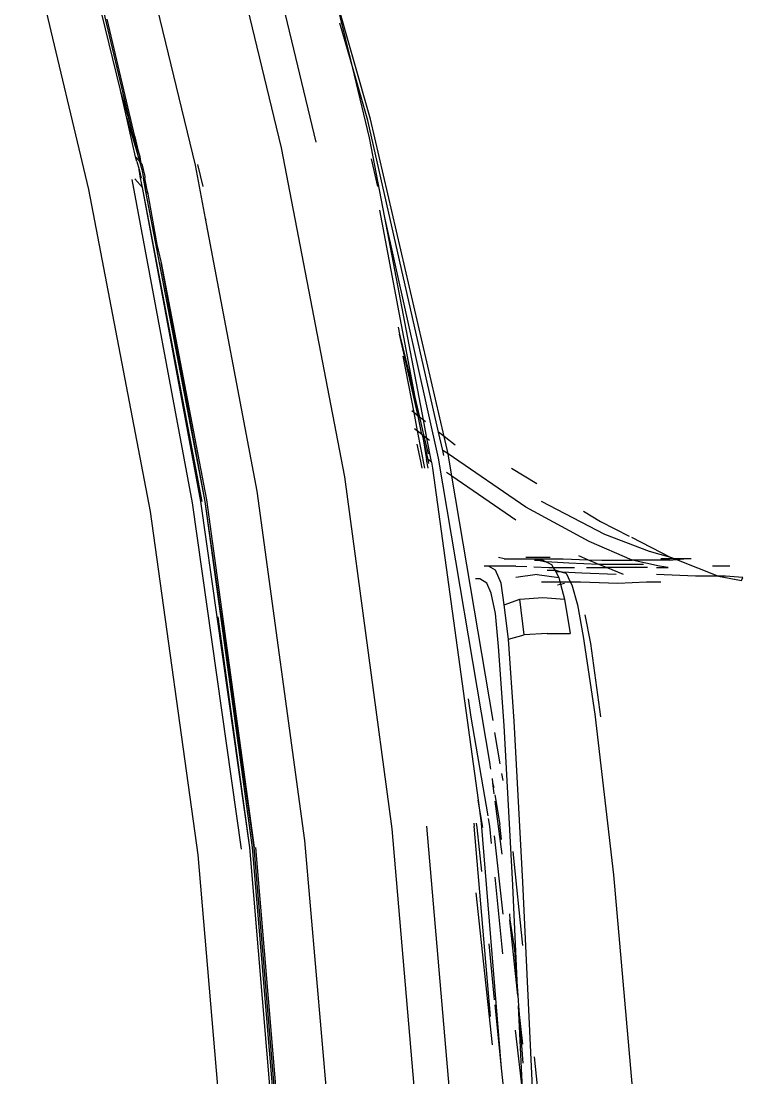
# Model space of a CAD drawing. Header units: millimetres. Extents: x -41292 to 298682, y -22072 to 33155.
# Drawn here: x 26292.5 to 26342.6, y -2881.9 to -2808.3 of the extents above; entities that cross this region are included whole.
import ezdxf

# ---------------------------------------------------------------- set-up
doc = ezdxf.new("R2010")
doc.units = ezdxf.units.MM

# ---------------------------------------------------------------- blocks, each defined once
blk = doc.blocks.new('rmfnasesx')
for p, q in [((53771.228, 12716.494), (53776.228, 12695.694)), ((53773.828, 12695.294), (53768.828, 12715.994)), ((53762.928, 12714.394), (53767.828, 12694.094)), ((53762.636, 12699.307), (53759.228, 12713.294)), ((53760.428, 12692.394), (53755.728, 12712.294)), ((53780.028, 12697.294), (53777.391, 12706.545)), ((53777.391, 12706.545), (53778.623, 12701.42)), ((53763.362, 12696.838), (53761.135, 12706.209)), ((53763.64, 12696.088), (53761.712, 12704.248)), ((53778.623, 12701.42), (53777.896, 12703.974)), ((53779.828, 12697.194), (53778.623, 12701.42)), ((53778.623, 12701.42), (53779.928, 12695.994)), ((53762.664, 12699.181), (53762.636, 12699.307)), ((53763.362, 12696.838), (53762.664, 12699.181)), ((53763.079, 12697.358), (53762.664, 12699.181)), ((53763.079, 12697.358), (53763.355, 12696.42)), ((53763.27, 12696.519), (53763.079, 12697.358)), ((53784.76, 12675.509), (53779.828, 12697.194)), ((53785.147, 12675.204), (53780.028, 12697.294)), ((53763.355, 12696.42), (53763.27, 12696.519)), ((53763.691, 12694.673), (53763.27, 12696.519)), ((53763.355, 12696.42), (53763.906, 12694.547)), ((53763.502, 12696.249), (53763.355, 12696.42)), ((53763.502, 12696.249), (53763.362, 12696.838)), ((53763.552, 12696.19), (53763.502, 12696.249)), ((53763.64, 12696.088), (53763.552, 12696.19)), ((53763.882, 12695.068), (53763.552, 12696.19)), ((53763.906, 12694.547), (53763.552, 12696.19)), ((53763.668, 12696.055), (53763.64, 12696.088)), ((53763.882, 12695.068), (53763.668, 12696.055)), ((53779.928, 12695.994), (53780.989, 12690.446)), ((53763.997, 12694.676), (53763.882, 12695.068)), ((53764.086, 12694.211), (53763.997, 12694.676)), ((53778.228, 12672.394), (53773.828, 12695.294)), ((53763.962, 12694.355), (53763.691, 12694.673)), ((53763.768, 12694.333), (53763.691, 12694.673)), ((53763.768, 12694.333), (53763.928, 12693.794)), ((53763.906, 12694.547), (53763.962, 12694.355)), ((53763.962, 12694.355), (53764.128, 12693.794)), ((53764.086, 12694.211), (53763.962, 12694.355)), ((53764.117, 12694.174), (53764.086, 12694.211)), ((53764.117, 12694.174), (53764.328, 12693.294)), ((53767.828, 12694.094), (53768.531, 12690.382)), ((53768.38, 12692.594), (53768.008, 12694.141)), ((53780.08, 12694.52), (53780.508, 12692.6)), ((53763.928, 12693.794), (53764.07, 12693.194)), ((53764.028, 12693.194), (53763.928, 12693.794)), ((53764.128, 12693.794), (53764.228, 12693.194)), ((53764.328, 12693.294), (53764.328, 12693.194)), ((53763.428, 12693.094), (53767.628, 12670.594)), ((53764.16, 12692.533), (53763.636, 12693.128)), ((53764.16, 12692.533), (53764.028, 12693.194)), ((53768.328, 12670.694), (53764.16, 12692.533)), ((53768.228, 12670.694), (53764.16, 12692.533)), ((53764.408, 12692.251), (53764.228, 12693.194)), ((53764.228, 12693.194), (53764.529, 12692.113)), ((53764.529, 12692.113), (53764.328, 12693.194)), ((53764.728, 12669.994), (53760.428, 12692.394)), ((53764.529, 12692.113), (53764.408, 12692.251)), ((53764.87, 12689.832), (53764.408, 12692.251)), ((53764.56, 12692.078), (53764.529, 12692.113)), ((53764.659, 12691.561), (53764.56, 12692.078)), ((53765.265, 12688.171), (53764.659, 12691.561)), ((53768.598, 12690.303), (53768.531, 12690.382)), ((53768.531, 12690.382), (53772.128, 12671.394)), ((53780.649, 12690.964), (53783.101, 12677.935)), ((53780.989, 12690.446), (53784.728, 12673.694)), ((53780.989, 12690.446), (53783.684, 12676.358)), ((53764.87, 12689.832), (53765.265, 12688.171)), ((53768.528, 12670.694), (53764.87, 12689.832)), ((53765.265, 12688.171), (53765.476, 12687.285)), ((53768.528, 12670.694), (53765.476, 12687.285)), ((53765.476, 12687.285), (53768.628, 12670.794)), ((53781.955, 12682.811), (53782.033, 12682.325)), ((53782.033, 12682.325), (53783.101, 12677.935)), ((53783.348, 12676.623), (53782.033, 12682.325)), ((53782.279, 12680.787), (53783.028, 12676.875)), ((53783.101, 12677.935), (53783.424, 12676.563)), ((53783.101, 12677.935), (53783.348, 12676.623)), ((53783.028, 12676.875), (53782.888, 12676.985)), ((53783.028, 12676.875), (53783.272, 12675.598)), ((53783.348, 12676.623), (53783.028, 12676.875)), ((53783.424, 12676.563), (53783.348, 12676.623)), ((53783.587, 12675.353), (53783.348, 12676.623)), ((53783.424, 12676.563), (53783.735, 12675.238)), ((53783.684, 12676.358), (53783.424, 12676.563)), ((53783.859, 12676.219), (53783.684, 12676.358)), ((53783.684, 12676.358), (53783.927, 12675.089)), ((53783.272, 12675.598), (53783.087, 12675.742)), ((53783.272, 12675.598), (53783.77, 12672.994)), ((53783.587, 12675.353), (53783.272, 12675.598)), ((53783.634, 12675.316), (53783.587, 12675.353)), ((53784.028, 12673.594), (53783.634, 12675.316)), ((53783.634, 12675.316), (53783.928, 12673.594)), ((53783.735, 12675.238), (53783.634, 12675.316)), ((53783.735, 12675.238), (53784.028, 12673.994)), ((53783.927, 12675.089), (53783.735, 12675.238)), ((53784.128, 12674.933), (53783.927, 12675.089)), ((53783.927, 12675.089), (53784.242, 12673.442)), ((53785.147, 12675.204), (53784.76, 12675.509)), ((53785.049, 12674.237), (53784.76, 12675.509)), ((53785.428, 12673.994), (53785.147, 12675.204)), ((53785.921, 12674.594), (53785.147, 12675.204)), ((53783.528, 12673.494), (53783.26, 12674.667)), ((53785.428, 12673.994), (53785.049, 12674.237)), ((53785.128, 12673.894), (53785.049, 12674.237)), ((53783.612, 12672.994), (53783.528, 12673.494)), ((53784.031, 12672.994), (53783.928, 12673.594)), ((53784.074, 12673.317), (53784.028, 12673.594)), ((53784.242, 12673.442), (53784.028, 12673.594)), ((53784.276, 12673.418), (53784.242, 12673.442)), ((53784.276, 12673.418), (53784.328, 12672.994)), ((53784.728, 12673.694), (53788.328, 12652.394)), ((53785.688, 12672.446), (53785.428, 12673.994)), ((53790.821, 12670.294), (53785.428, 12673.994)), ((53784.328, 12672.994), (53787.508, 12649.888)), ((53785.666, 12672.461), (53785.302, 12672.711)), ((53789.821, 12672.994), (53791.592, 12671.937)), ((53781.528, 12647.894), (53778.228, 12672.394)), ((53790.121, 12669.394), (53785.688, 12672.446)), ((53788.545, 12655.435), (53785.688, 12672.446)), ((53772.128, 12671.394), (53775.428, 12647.094)), ((53767.628, 12670.594), (53771.028, 12646.494)), ((53771.628, 12646.594), (53768.228, 12670.694)), ((53771.928, 12646.594), (53768.528, 12670.694)), ((53771.828, 12646.594), (53768.528, 12670.694)), ((53768.628, 12670.794), (53771.928, 12646.594)), ((53796.321, 12668.394), (53791.921, 12670.694)), ((53768.028, 12646.094), (53764.728, 12669.994)), ((53795.221, 12667.894), (53790.821, 12670.294)), ((53794.837, 12670), (53796.021, 12669.294)), ((53796.021, 12669.294), (53798.023, 12668.272)), ((53799.421, 12667.194), (53796.321, 12668.394)), ((53798.221, 12666.594), (53795.221, 12667.894)), ((53798.165, 12668.2), (53800.921, 12666.794)), ((53789.321, 12666.694), (53788.921, 12666.794)), ((53792.521, 12666.794), (53790.821, 12666.794)), ((53795.15, 12666.63), (53794.521, 12666.894)), ((53800.921, 12666.794), (53799.421, 12667.194)), ((53801.174, 12666.694), (53800.921, 12666.794)), ((53788.221, 12666.194), (53787.921, 12666.194)), ((53788.721, 12665.894), (53788.221, 12666.194)), ((53790.121, 12666.194), (53788.221, 12666.194)), ((53789.321, 12666.694), (53793.421, 12666.694)), ((53790.121, 12666.194), (53790.887, 12666.16)), ((53791.378, 12666.139), (53792.421, 12666.094)), ((53791.421, 12666.594), (53791.621, 12666.594)), ((53791.621, 12666.594), (53792.021, 12666.594)), ((53792.121, 12666.494), (53791.621, 12666.594)), ((53792.021, 12666.594), (53792.234, 12666.487)), ((53792.234, 12666.487), (53792.121, 12666.494)), ((53792.234, 12666.487), (53792.621, 12666.294)), ((53793.821, 12666.394), (53792.234, 12666.487)), ((53792.421, 12666.094), (53792.732, 12666.094)), ((53792.621, 12666.294), (53792.732, 12666.094)), ((53792.732, 12666.094), (53794.206, 12666.094)), ((53792.732, 12666.094), (53792.843, 12665.894)), ((53793.421, 12666.694), (53795.15, 12666.63)), ((53795.912, 12666.31), (53793.821, 12666.394)), ((53795.058, 12666.094), (53796.428, 12666.094)), ((53795.15, 12666.63), (53796.121, 12666.594)), ((53795.912, 12666.31), (53795.15, 12666.63)), ((53796.321, 12666.294), (53795.912, 12666.31)), ((53796.428, 12666.094), (53795.912, 12666.31)), ((53796.121, 12666.594), (53798.221, 12666.594)), ((53799.021, 12666.294), (53796.321, 12666.294)), ((53797.621, 12665.594), (53796.428, 12666.094)), ((53799.278, 12666.094), (53796.428, 12666.094)), ((53800.121, 12666.194), (53798.221, 12666.594)), ((53800.821, 12666.594), (53798.221, 12666.594)), ((53799.921, 12666.094), (53800.721, 12666.094)), ((53800.721, 12666.094), (53800.121, 12666.194)), ((53801.174, 12666.694), (53800.221, 12666.694)), ((53800.821, 12666.594), (53801.305, 12666.642)), ((53801.174, 12666.694), (53801.305, 12666.642)), ((53801.821, 12666.694), (53801.174, 12666.694)), ((53801.305, 12666.642), (53801.821, 12666.694)), ((53801.305, 12666.642), (53804.221, 12665.494)), ((53802.321, 12666.694), (53801.821, 12666.694)), ((53805.021, 12666.194), (53803.821, 12666.194)), ((53787.621, 12665.294), (53787.321, 12665.294)), ((53788.121, 12664.994), (53787.621, 12665.294)), ((53789.121, 12664.994), (53788.721, 12665.894)), ((53791.621, 12665.594), (53790.121, 12665.394)), ((53791.621, 12665.594), (53793.121, 12665.394)), ((53792.321, 12665.894), (53792.843, 12665.894)), ((53792.843, 12665.894), (53792.921, 12665.894)), ((53792.843, 12665.894), (53792.921, 12665.794)), ((53792.921, 12665.894), (53793.355, 12665.77)), ((53793.355, 12665.77), (53792.921, 12665.794)), ((53792.921, 12665.794), (53793.121, 12665.394)), ((53793.121, 12665.394), (53793.201, 12665.094)), ((53793.355, 12665.77), (53793.621, 12665.694)), ((53794.721, 12665.694), (53793.355, 12665.77)), ((53793.621, 12665.694), (53793.921, 12665.094)), ((53797.121, 12665.594), (53794.721, 12665.694)), ((53802.621, 12665.494), (53799.921, 12665.594)), ((53804.221, 12665.494), (53802.621, 12665.494)), ((53804.221, 12665.494), (53805.821, 12665.194)), ((53804.721, 12665.494), (53804.221, 12665.494)), ((53805.921, 12665.394), (53804.721, 12665.494)), ((53805.821, 12665.194), (53805.921, 12665.394)), ((53788.421, 12664.294), (53788.121, 12664.994)), ((53789.321, 12663.494), (53789.121, 12664.994)), ((53791.921, 12665.094), (53793.201, 12665.094)), ((53793.021, 12664.894), (53793.242, 12664.938)), ((53793.201, 12665.094), (53793.242, 12664.938)), ((53793.201, 12665.094), (53793.921, 12665.094)), ((53793.242, 12664.938), (53793.521, 12664.994)), ((53793.242, 12664.938), (53793.521, 12663.894)), ((53793.921, 12665.094), (53794.021, 12664.894)), ((53793.921, 12665.094), (53794.621, 12665.094)), ((53794.021, 12664.894), (53794.421, 12663.494)), ((53794.621, 12665.094), (53797.221, 12664.994)), ((53797.221, 12664.994), (53799.221, 12665.094)), ((53799.221, 12665.094), (53800.221, 12665.094)), ((53788.721, 12662.894), (53788.421, 12664.294)), ((53789.321, 12663.494), (53790.421, 12663.894)), ((53790.421, 12663.894), (53792.021, 12663.994)), ((53790.721, 12661.394), (53790.421, 12663.894)), ((53792.021, 12663.994), (53793.521, 12663.894)), ((53793.521, 12663.894), (53793.921, 12661.494)), ((53789.621, 12661.094), (53789.321, 12663.494)), ((53794.421, 12663.494), (53794.821, 12661.294)), ((53771.628, 12646.594), (53769.428, 12662.66)), ((53788.921, 12660.594), (53788.721, 12662.894)), ((53794.921, 12662.794), (53795.321, 12660.794)), ((53789.621, 12661.094), (53790.721, 12661.394)), ((53790.021, 12655.394), (53789.621, 12661.094)), ((53792.321, 12661.494), (53790.721, 12661.394)), ((53792.321, 12661.494), (53793.921, 12661.494)), ((53794.821, 12661.294), (53795.621, 12655.894)), ((53789.321, 12655.094), (53788.921, 12660.594)), ((53795.321, 12660.794), (53796.021, 12655.694)), ((53787.019, 12655.677), (53786.833, 12656.96)), ((53795.621, 12655.894), (53796.921, 12644.694)), ((53788.204, 12648.808), (53787.019, 12655.677)), ((53789.921, 12643.994), (53789.321, 12655.094)), ((53790.621, 12644.194), (53790.021, 12655.394)), ((53789.051, 12652.424), (53788.682, 12654.617)), ((53788.328, 12652.394), (53788.357, 12652.17)), ((53788.357, 12652.17), (53788.371, 12652.085)), ((53788.371, 12652.085), (53788.372, 12652.058)), ((53788.486, 12651.404), (53788.499, 12651.094)), ((53789.245, 12651.267), (53789.163, 12651.756)), ((53788.499, 12651.094), (53788.597, 12650.347)), ((53788.499, 12651.094), (53788.593, 12650.772)), ((53787.828, 12647.994), (53787.508, 12649.888)), ((53787.508, 12649.888), (53787.728, 12648.294)), ((53788.679, 12650.261), (53789.028, 12648.194)), ((53788.667, 12649.818), (53789.152, 12646.138)), ((53788.328, 12648.094), (53788.237, 12648.62)), ((53783.728, 12622.294), (53781.528, 12647.894)), ((53783.928, 12648.094), (53786.128, 12622.394)), ((53787.2, 12648.294), (53787.228, 12648.094)), ((53788.361, 12634.849), (53787.228, 12648.094)), ((53787.377, 12648.294), (53787.428, 12647.994)), ((53787.428, 12647.994), (53787.736, 12644.934)), ((53787.728, 12648.294), (53789.115, 12631.254)), ((53788.449, 12646.884), (53788.328, 12648.094)), ((53789.136, 12647.158), (53789.028, 12648.194)), ((53775.428, 12647.094), (53777.628, 12621.894)), ((53788.632, 12647.42), (53789.219, 12641.971)), ((53773.728, 12621.594), (53771.628, 12646.594)), ((53773.928, 12621.594), (53771.828, 12646.594)), ((53774.028, 12621.594), (53771.928, 12646.594)), ((53772.028, 12646.594), (53773.713, 12626.531)), ((53790.621, 12639.795), (53789.941, 12646.338)), ((53770.128, 12621.394), (53768.028, 12646.094)), ((53796.921, 12644.694), (53798.221, 12629.894)), ((53789.221, 12639.199), (53788.683, 12644.551)), ((53790.266, 12636.312), (53789.921, 12643.994)), ((53791.321, 12629.394), (53790.621, 12644.194)), ((53787.341, 12643.442), (53788.484, 12632.872)), ((53789.698, 12641.999), (53789.718, 12641.568)), ((53789.718, 12641.568), (53790.028, 12639.494)), ((53790.266, 12636.312), (53789.718, 12641.568)), ((53788.244, 12639.894), (53788.636, 12636.004)), ((53790.028, 12639.494), (53790.266, 12636.312)), ((53790.266, 12636.312), (53790.303, 12635.958)), ((53790.303, 12635.958), (53790.321, 12635.579)), ((53788.67, 12635.665), (53789.115, 12631.254)), ((53790.321, 12635.579), (53790.621, 12631.588)), ((53790.621, 12632.914), (53790.321, 12635.579)), ((53790.621, 12629.294), (53790.321, 12635.579)), ((53790.089, 12633.9), (53790.621, 12629.294)), ((53792.428, 12622.394), (53791.427, 12632.032)), ((53789.115, 12631.254), (53789.266, 12629.752))]:
    blk.add_line(p, q)

msp = doc.modelspace()

# ---------------------------------------------------------------- block references
msp.add_blockref('rmfnasesx', (-27463.272, -15512.431))

doc.saveas('drawing.dxf')
